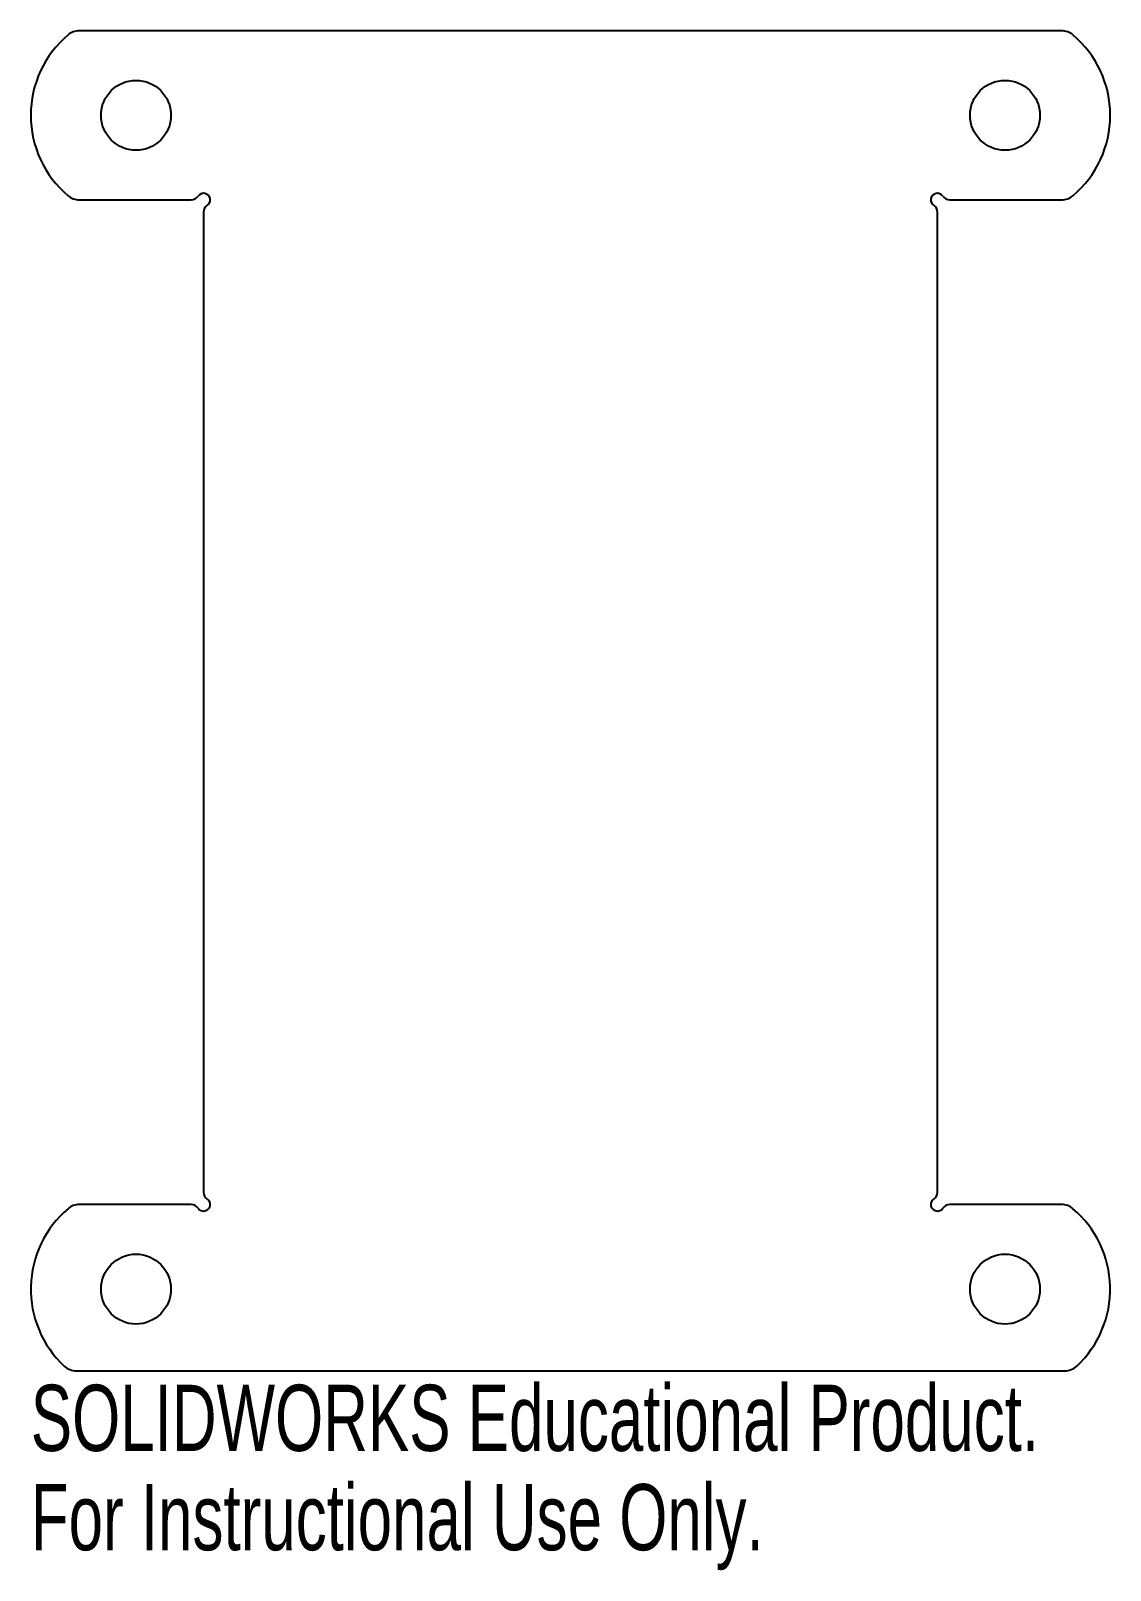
# Model space of a CAD drawing. Header units: inches. Extents: x -4.05 to -0.95, y 2.07 to 6.49.
import ezdxf

# ---------------------------------------------------------------- set-up
doc = ezdxf.new("R2010")
doc.units = ezdxf.units.IN
doc.header["$MEASUREMENT"] = 0
doc.styles.add('SLDTEXTSTYLE0', font='TXT', dxfattribs={"width": 0.7})

msp = doc.modelspace()

# ---------------------------------------------------------------- linework, layer by layer
at = {"color": 7, "linetype": 'Continuous', "lineweight": 25}
for p, q in [((-1.0869, 6.493), (-3.9131, 6.493)), ((-3.9131, 6.007), (-3.5914, 6.007)), ((-1.4086, 6.007), (-1.0869, 6.007)), ((-3.5555, 5.9711), (-3.5555, 3.1539)), ((-1.4445, 3.1539), (-1.4445, 5.9711)), ((-3.5914, 3.118), (-3.9131, 3.118)), ((-1.0869, 3.118), (-1.4086, 3.118)), ((-3.9221, 2.64), (-1.0779, 2.64))]:
    msp.add_line(p, q, dxfattribs=at)
for centre in [(-3.75, 6.25), (-1.25, 6.25), (-3.75, 2.875), (-1.25, 2.875)]:
    msp.add_circle(centre, 0.1005, dxfattribs=at)
for centre, radius, start, end in [((-3.75, 6.25), 0.3027, 130.2048, 229.7952), ((-3.9131, 6.443), 0.05, 90, 130.2048), ((-1.0869, 6.443), 0.05, 49.7952, 90), ((-1.25, 6.25), 0.3027, 310.2048, 49.7952), ((-3.5555, 6.007), 0.0188, 304.8499, 145.1501), ((-1.4445, 6.007), 0.0188, 34.8499, 235.1501), ((-3.9131, 6.057), 0.05, 229.7952, 270), ((-3.5914, 6.032), 0.025, 270, 325.1501), ((-3.5305, 5.9711), 0.025, 124.8499, 180), ((-1.4695, 5.9711), 0.025, 0, 55.1501), ((-1.4086, 6.032), 0.025, 214.8499, 270), ((-1.0869, 6.057), 0.05, 270, 310.2048), ((-3.5305, 3.1539), 0.025, 180, 235.1501), ((-1.4695, 3.1539), 0.025, 304.8499, 0), ((-3.75, 2.875), 0.3027, 130.2048, 227.0614), ((-3.9131, 3.068), 0.05, 90, 130.2048), ((-3.5914, 3.093), 0.025, 34.8499, 90), ((-3.5555, 3.118), 0.0188, 214.8499, 55.1501), ((-1.4445, 3.118), 0.0188, 124.8499, 325.1501), ((-1.4086, 3.093), 0.025, 90, 145.1501), ((-1.0869, 3.068), 0.05, 49.7952, 90), ((-1.25, 2.875), 0.3027, 312.9386, 49.7952), ((-3.9221, 2.69), 0.05, 227.0614, 270), ((-1.0779, 2.69), 0.05, 270, 312.9386)]:
    msp.add_arc(centre, radius, start, end, dxfattribs=at)

# ---------------------------------------------------------------- texts
at = {"color": 7, "linetype": 'Continuous', "char_height": 0.1903, "attachment_point": 1, "style": 'SLDTEXTSTYLE0'}
for s, insert in [('SOLIDWORKS Educational Product.', (-4.0527, 2.5999)), ('For Instructional Use Only.', (-4.0527, 2.3144))]:
    msp.add_mtext(s, dxfattribs=dict(at, insert=insert))

doc.saveas('drawing.dxf')
